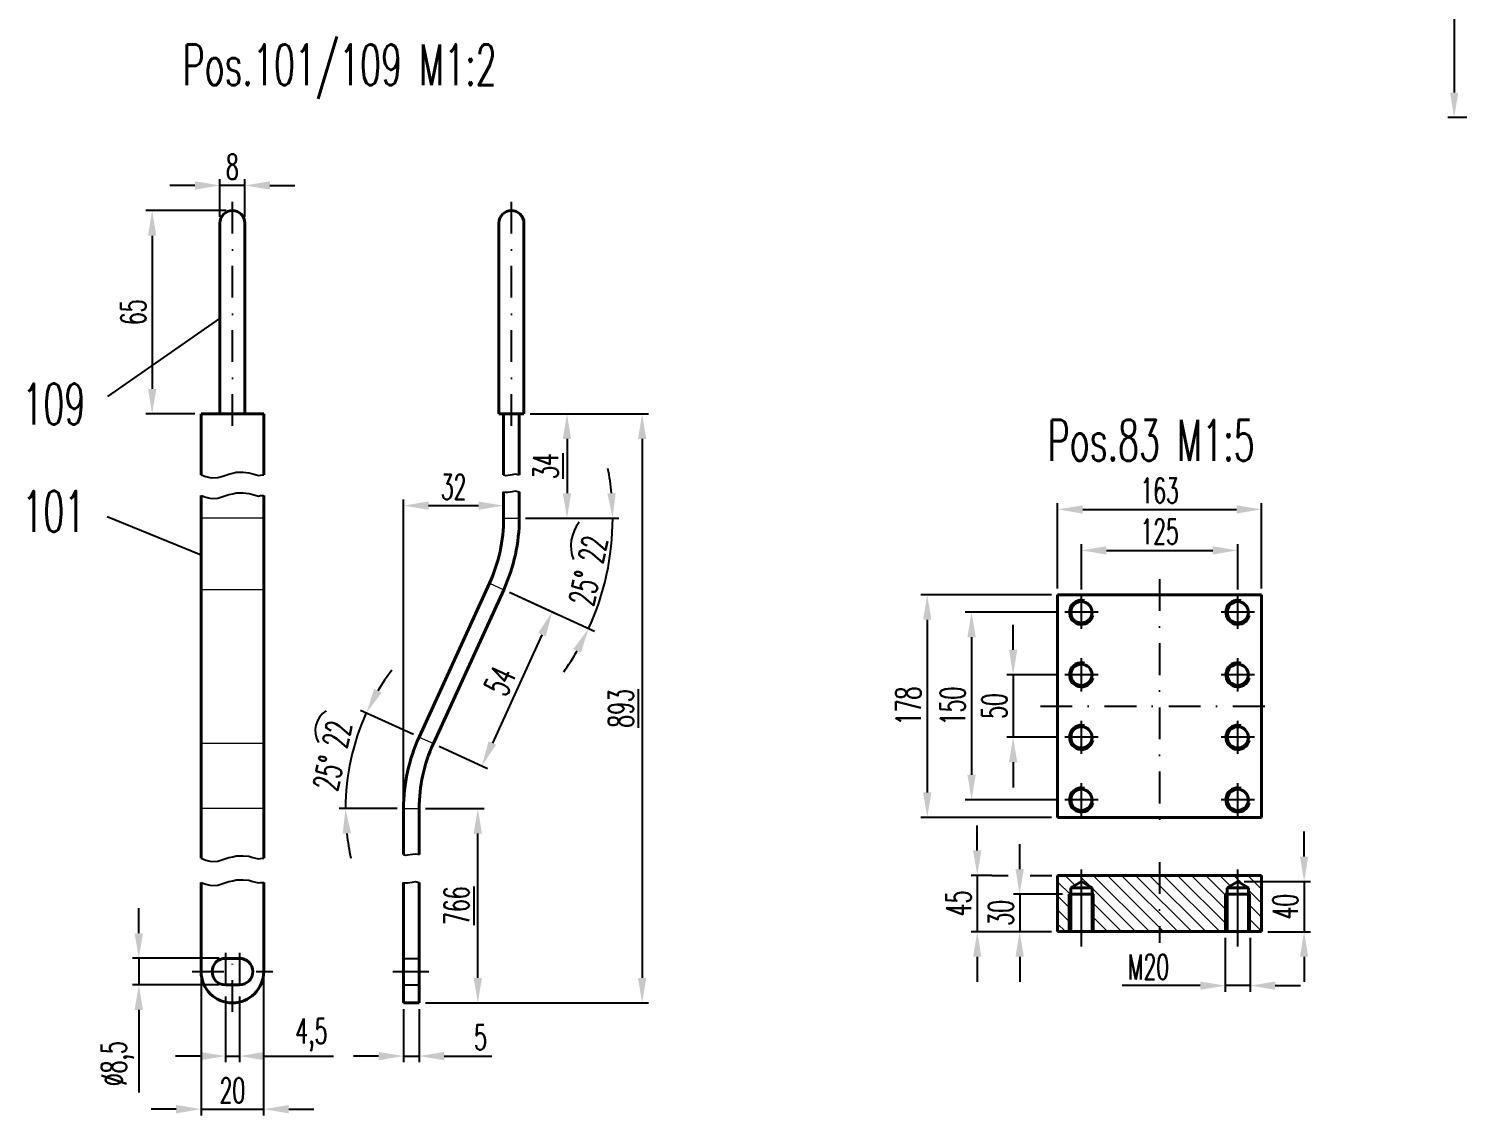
# Model space of a CAD drawing. Extents: x -620 to 569, y 5788 to 6629.
# Drawn here: x -345.5 to -117, y 6032.6 to 6206.3 of the extents above; entities that cross this region are included whole.
import ezdxf

# ---------------------------------------------------------------- set-up
doc = ezdxf.new("R2010")
doc.units = 0
doc.linetypes.add('STRICHPUNKT', pattern=[25.4, 12.7, -6.35, 0, -6.35])
doc.linetypes.add('VERDECKT', pattern=[9.525, 6.35, -3.175])
doc.layers.get('Defpoints').update_dxf_attribs({"linetype": 'CONTINUOUS'})
for name, color, linetype, lineweight in [('ACHSE', 150, 'STRICHPUNKT', 25), ('BEM', 6, 'CONTINUOUS', 25), ('SCHRAFFUR', 252, 'CONTINUOUS', 13), ('TEXT_7', 1, 'CONTINUOUS', 60), ('VERDECKT', 2, 'VERDECKT', 25), ('VOLL_05', 7, 'CONTINUOUS', 40)]:
    doc.layers.add(name, color=color, linetype=linetype, lineweight=lineweight)
doc.styles.add('ROMANS', font='romans.shx', dxfattribs={"width": 0.6, "height": 80})
doc.styles.get("Standard").update_dxf_attribs({"font": 'romans.shx', "width": 0.6})
doc.dimstyles.get("Standard").update_dxf_attribs({"dimtxt": 4, "dimasz": 4, "dimexe": 1, "dimexo": 1, "dimgap": 1, "dimtad": 1, "dimdsep": 46, "dimtxsty": 'Standard', "dimcen": 0, "dimclrd": 256, "dimclre": 256, "dimclrt": 256, "dimazin": 0, "dimtfac": 1, "dimtmove": 0, "dimatfit": 3, "dimfxl": 0, "dimtolj": 1, "dimtzin": 0, "dimarcsym": 0})

# ---------------------------------------------------------------- blocks, each defined once
blk = doc.blocks.new('*D208')
at = {"layer": 'BEM', "lineweight": -2}
for p, q in [((-180.96, 6116.82), (-180.96, 6130.46)), ((-176.96, 6129.46), (-152.36, 6129.46)), ((-148.36, 6116.82), (-148.36, 6130.46))]:
    blk.add_line(p, q, dxfattribs=at)
at = {"layer": 'BEM'}
for points in [[(-176.96, 6130.12), (-176.96, 6128.79), (-180.96, 6129.46)], [(-152.36, 6130.12), (-152.36, 6128.79), (-148.36, 6129.46)]]:
    blk.add_solid(points, dxfattribs=at)
at = {"layer": 'Defpoints', "color": 0}
for p in [(-148.36, 6129.46), (-180.96, 6115.82), (-148.36, 6115.82)]:
    blk.add_point(p, dxfattribs=at)
at = {"layer": 'BEM', "insert": (-164.66, 6132.46), "char_height": 4, "attachment_point": 5}
blk.add_mtext('\\A1;163', dxfattribs=at)
blk = doc.blocks.new('*D209')
at = {"layer": 'BEM', "lineweight": -2}
for p, q in [((-177.16, 6116.67), (-177.16, 6123.91)), ((-173.16, 6122.91), (-156.16, 6122.91)), ((-152.16, 6116.67), (-152.16, 6123.91))]:
    blk.add_line(p, q, dxfattribs=at)
at = {"layer": 'BEM'}
for points in [[(-173.16, 6123.57), (-173.16, 6122.24), (-177.16, 6122.91)], [(-156.16, 6123.57), (-156.16, 6122.24), (-152.16, 6122.91)]]:
    blk.add_solid(points, dxfattribs=at)
at = {"layer": 'Defpoints', "color": 0}
for p in [(-152.16, 6122.91), (-177.16, 6115.67), (-152.16, 6115.67)]:
    blk.add_point(p, dxfattribs=at)
at = {"layer": 'BEM', "insert": (-164.66, 6125.91), "char_height": 4, "attachment_point": 5}
blk.add_mtext('\\A1;125', dxfattribs=at)
blk = doc.blocks.new('*D202')
at = {"layer": 'BEM', "lineweight": -2}
for p, q in [((-193.81, 6074.94), (-193.81, 6078.94)), ((-191.47, 6070.94), (-194.81, 6070.94)), ((-193.81, 6070.94), (-193.81, 6061.94)), ((-181.96, 6061.94), (-194.81, 6061.94)), ((-193.81, 6057.94), (-193.81, 6053.94))]:
    blk.add_line(p, q, dxfattribs=at)
at = {"layer": 'BEM'}
for points in [[(-194.48, 6074.94), (-193.15, 6074.94), (-193.81, 6070.94)], [(-194.48, 6057.94), (-193.15, 6057.94), (-193.81, 6061.94)]]:
    blk.add_solid(points, dxfattribs=at)
at = {"layer": 'Defpoints', "color": 0}
for p in [(-190.47, 6070.94), (-193.81, 6061.94), (-180.96, 6061.94)]:
    blk.add_point(p, dxfattribs=at)
at = {"layer": 'BEM', "insert": (-196.81, 6066.44), "char_height": 4, "attachment_point": 5, "rotation": 90}
blk.add_mtext('\\A1;45', dxfattribs=at)
blk = doc.blocks.new('*D204')
at = {"layer": 'BEM', "lineweight": -2}
for p, q in [((-187.03, 6071.94), (-187.03, 6075.94)), ((-180.16, 6067.94), (-188.03, 6067.94)), ((-187.03, 6067.94), (-187.03, 6061.94)), ((-181.96, 6061.94), (-188.03, 6061.94)), ((-187.03, 6057.94), (-187.03, 6053.94))]:
    blk.add_line(p, q, dxfattribs=at)
at = {"layer": 'BEM'}
for points in [[(-187.7, 6071.94), (-186.37, 6071.94), (-187.03, 6067.94)], [(-187.7, 6057.94), (-186.37, 6057.94), (-187.03, 6061.94)]]:
    blk.add_solid(points, dxfattribs=at)
at = {"layer": 'Defpoints', "color": 0}
for p in [(-179.16, 6067.94), (-187.03, 6061.94), (-180.96, 6061.94)]:
    blk.add_point(p, dxfattribs=at)
at = {"layer": 'BEM', "insert": (-190.03, 6064.94), "char_height": 4, "attachment_point": 5, "rotation": 90}
blk.add_mtext('\\A1;30', dxfattribs=at)
blk = doc.blocks.new('*D205')
at = {"layer": 'BEM', "lineweight": -2}
for p, q in [((-181.96, 6115.82), (-202.81, 6115.82)), ((-201.81, 6111.82), (-201.81, 6084.22)), ((-181.96, 6080.22), (-202.81, 6080.22))]:
    blk.add_line(p, q, dxfattribs=at)
at = {"layer": 'BEM'}
for points in [[(-202.47, 6111.82), (-201.14, 6111.82), (-201.81, 6115.82)], [(-202.47, 6084.22), (-201.14, 6084.22), (-201.81, 6080.22)]]:
    blk.add_solid(points, dxfattribs=at)
at = {"layer": 'Defpoints', "color": 0}
for p in [(-180.96, 6115.82), (-201.81, 6080.22), (-180.96, 6080.22)]:
    blk.add_point(p, dxfattribs=at)
at = {"layer": 'BEM', "insert": (-204.81, 6098.02), "char_height": 4, "attachment_point": 5, "rotation": 90}
blk.add_mtext('\\A1;178', dxfattribs=at)
blk = doc.blocks.new('*D206')
at = {"layer": 'BEM', "lineweight": -2}
for p, q in [((-180.81, 6113.02), (-195.72, 6113.02)), ((-194.72, 6109.02), (-194.72, 6087.02)), ((-180.81, 6083.02), (-195.72, 6083.02))]:
    blk.add_line(p, q, dxfattribs=at)
at = {"layer": 'BEM'}
for points in [[(-195.39, 6109.02), (-194.05, 6109.02), (-194.72, 6113.02)], [(-195.39, 6087.02), (-194.05, 6087.02), (-194.72, 6083.02)]]:
    blk.add_solid(points, dxfattribs=at)
at = {"layer": 'Defpoints', "color": 0}
for p in [(-179.81, 6113.02), (-194.72, 6083.02), (-179.81, 6083.02)]:
    blk.add_point(p, dxfattribs=at)
at = {"layer": 'BEM', "insert": (-197.72, 6098.02), "char_height": 4, "attachment_point": 5, "rotation": 90}
blk.add_mtext('\\A1;150', dxfattribs=at)
blk = doc.blocks.new('*D207')
at = {"layer": 'BEM', "lineweight": -2}
for p, q in [((-188.08, 6107.02), (-188.08, 6111.02)), ((-180.81, 6103.02), (-189.08, 6103.02)), ((-188.08, 6103.02), (-188.08, 6093.02)), ((-180.81, 6093.02), (-189.08, 6093.02)), ((-188.08, 6089.02), (-188.08, 6085.02))]:
    blk.add_line(p, q, dxfattribs=at)
at = {"layer": 'BEM'}
for points in [[(-188.75, 6107.02), (-187.41, 6107.02), (-188.08, 6103.02)], [(-188.75, 6089.02), (-187.41, 6089.02), (-188.08, 6093.02)]]:
    blk.add_solid(points, dxfattribs=at)
at = {"layer": 'Defpoints', "color": 0}
for p in [(-179.81, 6103.02), (-188.08, 6093.02), (-179.81, 6093.02)]:
    blk.add_point(p, dxfattribs=at)
at = {"layer": 'BEM', "insert": (-191.08, 6098.02), "char_height": 4, "attachment_point": 5, "rotation": 90}
blk.add_mtext('\\A1;50', dxfattribs=at)
blk = doc.blocks.new('*D224')
at = {"layer": 'BEM', "lineweight": -2}
for p, q in [((-265.28, 6144.73), (-246.39, 6144.73)), ((-247.39, 6140.73), (-247.39, 6054.55)), ((-282.03, 6050.55), (-246.39, 6050.55))]:
    blk.add_line(p, q, dxfattribs=at)
at = {"layer": 'BEM'}
for points in [[(-248.06, 6140.73), (-246.73, 6140.73), (-247.39, 6144.73)], [(-248.06, 6054.55), (-246.73, 6054.55), (-247.39, 6050.55)]]:
    blk.add_solid(points, dxfattribs=at)
at = {"layer": 'Defpoints', "color": 0}
for p in [(-266.28, 6144.73), (-283.03, 6050.55), (-247.39, 6050.55)]:
    blk.add_point(p, dxfattribs=at)
at = {"layer": 'BEM', "insert": (-250.79, 6097.64), "char_height": 4, "attachment_point": 5, "rotation": 90}
blk.add_mtext('\\A1;{\\L893}', dxfattribs=at)
blk = doc.blocks.new('*D223')
at = {"layer": 'BEM', "lineweight": -2}
for p, q in [((-283.95, 6093.47), (-292.4, 6097.33)), ((-286.53, 6081.62), (-295.82, 6081.62))]:
    blk.add_line(p, q, dxfattribs=at)
for start, end in [(142.9678, 149.2003), (155.4328, 180), (186.2325, 192.4651)]:
    blk.add_arc((-258.03, 6081.62), 36.79, start, end, dxfattribs=at)
at = {"layer": 'BEM'}
for points in [[(-289.04, 6100.15), (-290.22, 6100.77), (-291.49, 6096.92)], [(-295.27, 6077.59), (-293.94, 6077.67), (-294.82, 6081.62)]]:
    blk.add_solid(points, dxfattribs=at)
at = {"layer": 'Defpoints', "color": 0}
for p in [(-283.04, 6093.06), (-293.33, 6092), (-280.77, 6092.02), (-285.53, 6081.62), (-283.03, 6081.62)]:
    blk.add_point(p, dxfattribs=at)
at = {"layer": 'BEM', "insert": (-296.91, 6090.09), "char_height": 4, "attachment_point": 5, "rotation": 77.7164}
blk.add_mtext('\\A1;25° 22', dxfattribs=at)
blk = doc.blocks.new('*D222')
at = {"layer": 'BEM', "lineweight": -2}
for p, q in [((-282.03, 6081.62), (-272.66, 6081.62)), ((-273.66, 6054.55), (-273.66, 6077.62)), ((-282.03, 6050.55), (-272.66, 6050.55))]:
    blk.add_line(p, q, dxfattribs=at)
at = {"layer": 'BEM'}
for points in [[(-274.33, 6077.62), (-273, 6077.62), (-273.66, 6081.62)], [(-274.33, 6054.55), (-273, 6054.55), (-273.66, 6050.55)]]:
    blk.add_solid(points, dxfattribs=at)
at = {"layer": 'Defpoints', "color": 0}
for p in [(-283.03, 6081.62), (-273.66, 6081.62), (-283.03, 6050.55)]:
    blk.add_point(p, dxfattribs=at)
at = {"layer": 'BEM', "insert": (-277.06, 6066.09), "char_height": 4, "attachment_point": 5, "rotation": 90}
blk.add_mtext('\\A1;{\\L766}', dxfattribs=at)
blk = doc.blocks.new('*D221')
at = {"layer": 'BEM', "lineweight": -2}
for p, q in [((-266.03, 6128.05), (-251.1, 6128.05)), ((-268.61, 6116.21), (-255.03, 6110))]:
    blk.add_line(p, q, dxfattribs=at)
for start, end in [(5.403, 10.806), (335.4328, 360), (324.6269, 330.0298)]:
    blk.add_arc((-294.53, 6128.05), 42.43, start, end, dxfattribs=at)
at = {"layer": 'BEM'}
for points in [[(-251.62, 6132.08), (-252.95, 6132.02), (-252.1, 6128.05)], [(-258.37, 6107.16), (-257.18, 6106.55), (-255.94, 6110.41)]]:
    blk.add_solid(points, dxfattribs=at)
at = {"layer": 'Defpoints', "color": 0}
for p in [(-269.53, 6128.05), (-267.03, 6128.05), (-271.8, 6117.66), (-269.52, 6116.62), (-253.82, 6116.09)]:
    blk.add_point(p, dxfattribs=at)
at = {"layer": 'BEM', "insert": (-256, 6119.66), "char_height": 4, "attachment_point": 5, "rotation": 77.7164}
blk.add_mtext('\\A1;25° 22 ', dxfattribs=at)
blk = doc.blocks.new('*D220')
at = {"layer": 'BEM', "lineweight": -2}
for p, q in [((-265.28, 6144.73), (-258.4, 6144.73)), ((-259.4, 6140.73), (-259.4, 6132.05)), ((-266.03, 6128.05), (-258.4, 6128.05))]:
    blk.add_line(p, q, dxfattribs=at)
at = {"layer": 'BEM'}
for points in [[(-260.07, 6140.73), (-258.74, 6140.73), (-259.4, 6144.73)], [(-260.07, 6132.05), (-258.74, 6132.05), (-259.4, 6128.05)]]:
    blk.add_solid(points, dxfattribs=at)
at = {"layer": 'Defpoints', "color": 0}
for p in [(-266.28, 6144.73), (-267.03, 6128.05), (-259.4, 6128.05)]:
    blk.add_point(p, dxfattribs=at)
at = {"layer": 'BEM', "insert": (-262.8, 6136.39), "char_height": 4, "attachment_point": 5, "rotation": 90}
blk.add_mtext('\\A1;{\\L34}', dxfattribs=at)
blk = doc.blocks.new('*D219')
at = {"layer": 'BEM', "lineweight": -2}
for p, q in [((-285.53, 6082.62), (-285.53, 6131.06)), ((-281.53, 6130.06), (-273.53, 6130.06)), ((-269.53, 6129.05), (-269.53, 6131.06))]:
    blk.add_line(p, q, dxfattribs=at)
at = {"layer": 'BEM'}
for points in [[(-281.53, 6130.73), (-281.53, 6129.4), (-285.53, 6130.06)], [(-273.53, 6130.73), (-273.53, 6129.4), (-269.53, 6130.06)]]:
    blk.add_solid(points, dxfattribs=at)
at = {"layer": 'Defpoints', "color": 0}
for p in [(-269.53, 6130.06), (-269.53, 6128.05), (-285.53, 6081.62)]:
    blk.add_point(p, dxfattribs=at)
at = {"layer": 'BEM', "insert": (-277.53, 6133.06), "char_height": 4, "attachment_point": 5}
blk.add_mtext('\\A1;32', dxfattribs=at)
blk = doc.blocks.new('*D218')
at = {"layer": 'BEM', "lineweight": -2}
for p, q in [((-285.53, 6049.55), (-285.53, 6041.05)), ((-283.03, 6049.55), (-283.03, 6041.05)), ((-289.53, 6042.05), (-293.53, 6042.05)), ((-285.53, 6042.05), (-283.03, 6042.05)), ((-279.03, 6042.05), (-271.43, 6042.05))]:
    blk.add_line(p, q, dxfattribs=at)
at = {"layer": 'BEM'}
for points in [[(-289.53, 6042.71), (-289.53, 6041.38), (-285.53, 6042.05)], [(-279.03, 6042.71), (-279.03, 6041.38), (-283.03, 6042.05)]]:
    blk.add_solid(points, dxfattribs=at)
at = {"layer": 'Defpoints', "color": 0}
for p in [(-285.53, 6050.55), (-283.03, 6050.55), (-283.03, 6042.05)]:
    blk.add_point(p, dxfattribs=at)
at = {"layer": 'BEM', "insert": (-273.23, 6045.05), "char_height": 4, "attachment_point": 5}
blk.add_mtext('\\A1;5', dxfattribs=at)
blk = doc.blocks.new('*D217')
at = {"layer": 'BEM', "lineweight": -2}
for p, q in [((-327.86, 6061.68), (-327.86, 6065.68)), ((-315.02, 6057.68), (-328.86, 6057.68)), ((-327.86, 6057.68), (-327.86, 6053.43)), ((-315.02, 6053.43), (-328.86, 6053.43)), ((-327.86, 6049.43), (-327.86, 6036.23))]:
    blk.add_line(p, q, dxfattribs=at)
at = {"layer": 'BEM'}
for points in [[(-328.53, 6061.68), (-327.19, 6061.68), (-327.86, 6057.68)], [(-328.53, 6049.43), (-327.19, 6049.43), (-327.86, 6053.43)]]:
    blk.add_solid(points, dxfattribs=at)
at = {"layer": 'Defpoints', "color": 0}
for p in [(-314.02, 6057.68), (-327.86, 6053.43), (-314.02, 6053.43)]:
    blk.add_point(p, dxfattribs=at)
at = {"layer": 'BEM', "insert": (-331.24, 6040.83), "char_height": 4, "attachment_point": 5, "rotation": 90}
blk.add_mtext('\\A1;%%c8,5', dxfattribs=at)
blk = doc.blocks.new('*D216')
at = {"layer": 'BEM', "lineweight": -2}
for p, q in [((-317.9, 6054.55), (-317.9, 6032.56)), ((-307.9, 6054.55), (-307.9, 6032.56)), ((-321.9, 6033.56), (-325.9, 6033.56)), ((-317.9, 6033.56), (-307.9, 6033.56)), ((-303.9, 6033.56), (-299.9, 6033.56))]:
    blk.add_line(p, q, dxfattribs=at)
at = {"layer": 'BEM'}
for points in [[(-321.9, 6034.23), (-321.9, 6032.89), (-317.9, 6033.56)], [(-303.9, 6034.23), (-303.9, 6032.89), (-307.9, 6033.56)]]:
    blk.add_solid(points, dxfattribs=at)
at = {"layer": 'Defpoints', "color": 0}
for p in [(-317.9, 6055.55), (-307.9, 6055.55), (-307.9, 6033.56)]:
    blk.add_point(p, dxfattribs=at)
at = {"layer": 'BEM', "insert": (-312.9, 6036.56), "char_height": 4, "attachment_point": 5}
blk.add_mtext('\\A1;20', dxfattribs=at)
blk = doc.blocks.new('*D215')
at = {"layer": 'BEM', "lineweight": -2}
for p, q in [((-314.02, 6051.55), (-314.02, 6041.05)), ((-311.77, 6051.55), (-311.77, 6041.05)), ((-318.02, 6042.05), (-322.02, 6042.05)), ((-314.02, 6042.05), (-311.77, 6042.05)), ((-307.77, 6042.05), (-296.74, 6042.05))]:
    blk.add_line(p, q, dxfattribs=at)
at = {"layer": 'BEM'}
for points in [[(-318.02, 6042.71), (-318.02, 6041.38), (-314.02, 6042.05)], [(-307.77, 6042.71), (-307.77, 6041.38), (-311.77, 6042.05)]]:
    blk.add_solid(points, dxfattribs=at)
at = {"layer": 'Defpoints', "color": 0}
for p in [(-314.02, 6052.55), (-311.77, 6052.55), (-311.77, 6042.05)]:
    blk.add_point(p, dxfattribs=at)
at = {"layer": 'BEM', "insert": (-300.26, 6045.43), "char_height": 4, "attachment_point": 5}
blk.add_mtext('\\A1;4,5', dxfattribs=at)
blk = doc.blocks.new('*D214')
at = {"layer": 'BEM', "lineweight": -2}
for p, q in [((-268.61, 6116.21), (-260.85, 6112.65)), ((-263.42, 6109.43), (-271.34, 6092.1)), ((-279.86, 6091.6), (-272.09, 6088.05))]:
    blk.add_line(p, q, dxfattribs=at)
at = {"layer": 'BEM'}
for points in [[(-264.02, 6109.71), (-262.81, 6109.16), (-261.76, 6113.07)], [(-271.95, 6092.38), (-270.73, 6091.83), (-273, 6088.47)]]:
    blk.add_solid(points, dxfattribs=at)
at = {"layer": 'Defpoints', "color": 0}
for p in [(-269.52, 6116.62), (-280.77, 6092.02), (-273, 6088.47)]:
    blk.add_point(p, dxfattribs=at)
at = {"layer": 'BEM', "insert": (-270.11, 6102.02), "char_height": 4, "attachment_point": 5, "rotation": 65.4328}
blk.add_mtext('\\A1;54', dxfattribs=at)
blk = doc.blocks.new('*D213')
at = {"layer": 'BEM', "lineweight": -2}
for p, q in [((-313.9, 6177.23), (-326.73, 6177.23)), ((-325.73, 6173.23), (-325.73, 6148.73)), ((-318.9, 6144.73), (-326.73, 6144.73))]:
    blk.add_line(p, q, dxfattribs=at)
at = {"layer": 'BEM'}
for points in [[(-326.4, 6173.23), (-325.06, 6173.23), (-325.73, 6177.23)], [(-326.4, 6148.73), (-325.06, 6148.73), (-325.73, 6144.73)]]:
    blk.add_solid(points, dxfattribs=at)
at = {"layer": 'Defpoints', "color": 0}
for p in [(-312.9, 6177.23), (-325.73, 6144.73), (-317.9, 6144.73)]:
    blk.add_point(p, dxfattribs=at)
at = {"layer": 'BEM', "insert": (-328.73, 6160.98), "char_height": 4, "attachment_point": 5, "rotation": 90}
blk.add_mtext('\\A1;65', dxfattribs=at)
blk = doc.blocks.new('*D212')
at = {"layer": 'BEM', "lineweight": -2}
for p, q in [((-314.9, 6176.23), (-314.9, 6182.26)), ((-310.9, 6176.23), (-310.9, 6182.26)), ((-318.9, 6181.26), (-322.9, 6181.26)), ((-310.9, 6181.26), (-314.9, 6181.26)), ((-306.9, 6181.26), (-302.9, 6181.26))]:
    blk.add_line(p, q, dxfattribs=at)
at = {"layer": 'BEM'}
for points in [[(-318.9, 6181.93), (-318.9, 6180.59), (-314.9, 6181.26)], [(-306.9, 6181.93), (-306.9, 6180.59), (-310.9, 6181.26)]]:
    blk.add_solid(points, dxfattribs=at)
at = {"layer": 'Defpoints', "color": 0}
for p in [(-314.9, 6181.26), (-314.9, 6175.23), (-310.9, 6175.23)]:
    blk.add_point(p, dxfattribs=at)
at = {"layer": 'BEM', "insert": (-312.9, 6184.26), "char_height": 4, "attachment_point": 5}
blk.add_mtext('\\A1;8', dxfattribs=at)
blk = doc.blocks.new('*D203')
at = {"layer": 'BEM', "lineweight": -2}
for p, q in [((-141.56, 6073.94), (-141.56, 6077.94)), ((-151.16, 6069.94), (-140.56, 6069.94)), ((-141.56, 6069.94), (-141.56, 6061.94)), ((-147.36, 6061.94), (-140.56, 6061.94)), ((-141.56, 6057.94), (-141.56, 6053.94))]:
    blk.add_line(p, q, dxfattribs=at)
at = {"layer": 'BEM'}
for points in [[(-142.22, 6073.94), (-140.89, 6073.94), (-141.56, 6069.94)], [(-142.22, 6057.94), (-140.89, 6057.94), (-141.56, 6061.94)]]:
    blk.add_solid(points, dxfattribs=at)
at = {"layer": 'Defpoints', "color": 0}
for p in [(-152.16, 6069.94), (-148.36, 6061.94), (-141.56, 6061.94)]:
    blk.add_point(p, dxfattribs=at)
at = {"layer": 'BEM', "insert": (-144.56, 6065.94), "char_height": 4, "attachment_point": 5, "rotation": 90}
blk.add_mtext('\\A1;40', dxfattribs=at)
blk = doc.blocks.new('*D201')
at = {"layer": 'BEM', "lineweight": -2}
for p, q in [((-154.16, 6060.94), (-154.16, 6052.31)), ((-150.16, 6060.94), (-150.16, 6052.31)), ((-158.16, 6053.31), (-170.67, 6053.31)), ((-150.16, 6053.31), (-154.16, 6053.31)), ((-146.16, 6053.31), (-142.16, 6053.31))]:
    blk.add_line(p, q, dxfattribs=at)
at = {"layer": 'BEM'}
for points in [[(-158.16, 6053.97), (-158.16, 6052.64), (-154.16, 6053.31)], [(-146.16, 6053.97), (-146.16, 6052.64), (-150.16, 6053.31)]]:
    blk.add_solid(points, dxfattribs=at)
at = {"layer": 'Defpoints', "color": 0}
for p in [(-154.16, 6061.94), (-150.16, 6061.94), (-154.16, 6053.31)]:
    blk.add_point(p, dxfattribs=at)
at = {"layer": 'BEM', "insert": (-166.42, 6056.31), "char_height": 4, "attachment_point": 5}
blk.add_mtext('\\A1;M20', dxfattribs=at)
blk = doc.blocks.new('*D242')
at = {"layer": 'BEM', "lineweight": -2}
for p, q in [((-86.09, 6252.12), (-118.57, 6252.12)), ((-117.57, 6248.12), (-117.57, 6196.12)), ((-86.09, 6192.12), (-118.57, 6192.12))]:
    blk.add_line(p, q, dxfattribs=at)
at = {"layer": 'BEM'}
for points in [[(-118.23, 6248.12), (-116.9, 6248.12), (-117.57, 6252.12)], [(-118.23, 6196.12), (-116.9, 6196.12), (-117.57, 6192.12)]]:
    blk.add_solid(points, dxfattribs=at)
at = {"layer": 'Defpoints', "color": 0}
for p in [(-85.09, 6252.12), (-117.57, 6192.12), (-85.09, 6192.12)]:
    blk.add_point(p, dxfattribs=at)
at = {"layer": 'BEM', "insert": (-120.57, 6222.12), "char_height": 4, "attachment_point": 5, "rotation": 90}
blk.add_mtext('\\A1;%%c120', dxfattribs=at)

msp = doc.modelspace()

# ---------------------------------------------------------------- hatches: boundary and pattern name
at = {"layer": 'SCHRAFFUR'}
h = msp.add_hatch(dxfattribs=at)
h.set_pattern_fill('ANSI31', color=256, scale=0.5, angle=90, style=0)
h.set_pattern_definition([(135, (507.7674, 2065.2231), (-1.122532, -1.122532), [])])
h.paths.add_polyline_path([(-179.1594, 6067.942), (-178.8534, 6067.942), (-178.8534, 6068.9242), (-177.1594, 6069.942), (-177.1594, 6070.9428), (-180.9594, 6070.9428), (-180.9594, 6061.9428), (-179.1594, 6061.9428)])
h.paths.add_polyline_path([(-154.1594, 6067.942), (-153.8534, 6067.942), (-153.8534, 6068.9242), (-152.1594, 6069.942), (-152.1594, 6070.9428), (-177.1594, 6070.9428), (-177.1594, 6069.942), (-175.4654, 6068.9242), (-175.4654, 6067.942), (-175.1594, 6067.942), (-175.1594, 6061.9428), (-154.1594, 6061.9428)])
h.paths.add_polyline_path([(-148.3594, 6070.9428), (-152.1594, 6070.9428), (-152.1594, 6069.942), (-150.4654, 6068.9242), (-150.4654, 6067.942), (-150.1594, 6067.942), (-150.1594, 6061.9428), (-148.3594, 6061.9428)])
h.paths.add_polyline_path([(-150.1594, 6067.942), (-150.4654, 6067.942), (-150.4654, 6061.9428), (-150.1594, 6061.9428)], flags=16)
h.paths.add_polyline_path([(-153.8534, 6067.942), (-154.1594, 6067.942), (-154.1594, 6061.9428), (-153.8534, 6061.9428)], flags=16)
h.paths.add_polyline_path([(-175.1594, 6067.942), (-175.4654, 6067.942), (-175.4654, 6061.9428), (-175.1594, 6061.9428)])
h.paths.add_polyline_path([(-178.8534, 6067.942), (-179.1594, 6067.942), (-179.1594, 6061.9428), (-178.8534, 6061.9428)], flags=16)

# ---------------------------------------------------------------- linework, layer by layer
at = {"layer": 'ACHSE', "ltscale": 0.4}
for p, q in [((-312.8982, 6142.8045), (-312.8982, 6179.3368)), ((-268.2827, 6142.8045), (-268.2827, 6179.3368)), ((-164.6594, 6118.3206), (-164.6594, 6078.2981)), ((-183.7191, 6098.0157), (-145.9317, 6098.0157)), ((-164.6594, 6073.0766), (-164.6594, 6060.1806)), ((-314.0232, 6058.5516), (-314.0232, 6052.5538)), ((-312.8982, 6049.0983), (-312.8982, 6059.1666)), ((-311.7732, 6058.5516), (-311.7732, 6052.5538)), ((-319.3526, 6055.5527), (-306.4437, 6055.5527))]:
    msp.add_line(p, q, dxfattribs=at)
at = {"layer": 'ACHSE'}
for p, q in [((-177.1594, 6110.3619), (-177.1594, 6115.6696)), ((-152.1594, 6110.3619), (-152.1594, 6115.6696)), ((-174.5056, 6113.0157), (-179.8133, 6113.0157)), ((-149.5056, 6113.0157), (-154.8133, 6113.0157)), ((-177.1594, 6100.3619), (-177.1594, 6105.6696)), ((-152.1594, 6100.3619), (-152.1594, 6105.6696)), ((-174.5056, 6103.0157), (-179.8133, 6103.0157)), ((-149.5056, 6103.0157), (-154.8133, 6103.0157)), ((-177.1594, 6090.3619), (-177.1594, 6095.6696)), ((-152.1594, 6090.3619), (-152.1594, 6095.6696)), ((-174.5056, 6093.0157), (-179.8133, 6093.0157)), ((-149.5056, 6093.0157), (-154.8133, 6093.0157)), ((-177.1594, 6080.3619), (-177.1594, 6085.6696)), ((-152.1594, 6080.3619), (-152.1594, 6085.6696)), ((-174.5056, 6083.0157), (-179.8133, 6083.0157)), ((-149.5056, 6083.0157), (-154.8133, 6083.0157)), ((-177.1594, 6059.5627), (-177.1594, 6071.8609)), ((-152.1594, 6059.5627), (-152.1594, 6071.8609)), ((-287.2534, 6055.5527), (-281.5185, 6055.5527))]:
    msp.add_line(p, q, dxfattribs=at)
at = {"layer": 'BEM'}
for p, q in [((-332.7907, 6147.5346), (-314.8982, 6159.9829)), ((-269.5327, 6134.9915), (-269.1989, 6134.9023)), ((-269.1989, 6134.9023), (-268.8803, 6134.9303)), ((-268.8803, 6134.9303), (-268.0933, 6135.0334)), ((-268.0933, 6135.0334), (-267.6344, 6135.127)), ((-267.6344, 6135.127), (-267.2691, 6135.0334)), ((-267.2691, 6135.0334), (-267.0327, 6134.9915)), ((-269.5327, 6132.2947), (-269.1989, 6132.2055)), ((-269.1989, 6132.2055), (-268.8803, 6132.2335)), ((-268.8803, 6132.2335), (-268.0933, 6132.3366)), ((-268.0933, 6132.3366), (-267.6344, 6132.4302)), ((-267.6344, 6132.4302), (-267.2691, 6132.3366)), ((-267.2691, 6132.3366), (-267.0327, 6132.2947)), ((-332.9174, 6128.3207), (-317.8982, 6122.2006)), ((-285.5327, 6074.2699), (-285.1989, 6074.1806)), ((-285.1989, 6074.1806), (-284.8803, 6074.2087)), ((-284.8803, 6074.2087), (-284.0933, 6074.3118)), ((-284.0933, 6074.3118), (-283.6344, 6074.4054)), ((-283.6344, 6074.4054), (-283.2691, 6074.3118)), ((-283.2691, 6074.3118), (-283.0327, 6074.2699)), ((-285.5327, 6069.8298), (-285.1989, 6069.7406)), ((-285.1989, 6069.7406), (-284.8803, 6069.7686)), ((-284.8803, 6069.7686), (-284.0933, 6069.8717)), ((-284.0933, 6069.8717), (-283.6344, 6069.9653)), ((-283.6344, 6069.9653), (-283.2691, 6069.8717)), ((-283.2691, 6069.8717), (-283.0327, 6069.8298)), ((-191.4663, 6070.9428), (-188.877, 6070.9428)), ((-185.3717, 6070.9428), (-181.8665, 6070.9428)), ((-179.1594, 6061.9428), (-179.1594, 6067.942)), ((-175.1594, 6061.9428), (-175.1594, 6067.942)), ((-154.1594, 6061.9428), (-154.1594, 6067.942)), ((-150.1594, 6061.9428), (-150.1594, 6067.942))]:
    msp.add_line(p, q, dxfattribs=at)
for points in [[(-317.8982, 6134.9915), (-317.157, 6134.7194), (-316.283, 6134.4924), (-315.216, 6134.5605), (-314.4215, 6134.7988), (-313.468, 6135.1165), (-312.8324, 6135.2414), (-312.2762, 6135.4003), (-311.1638, 6135.4003), (-310.2444, 6135.3208), (-309.6087, 6135.128), (-308.7347, 6134.8896), (-308.4169, 6134.9577), (-307.8982, 6134.9915)], [(-317.8982, 6131.6944), (-317.157, 6131.4223), (-316.283, 6131.1953), (-315.216, 6131.2634), (-314.4215, 6131.5017), (-313.468, 6131.8195), (-312.8324, 6131.9443), (-312.2762, 6132.1032), (-311.1638, 6132.1032), (-310.2444, 6132.0237), (-309.6087, 6131.8309), (-308.7347, 6131.5925), (-308.4169, 6131.6606), (-307.8982, 6131.6944)], [(-317.8982, 6073.6696), (-317.157, 6073.3975), (-316.283, 6073.1705), (-315.216, 6073.2386), (-314.4215, 6073.4769), (-313.468, 6073.7946), (-312.8324, 6073.9195), (-312.2762, 6074.0784), (-311.1638, 6074.0784), (-310.2444, 6073.9989), (-309.6087, 6073.8061), (-308.7347, 6073.5677), (-308.4169, 6073.6358), (-307.8982, 6073.6696)], [(-317.8982, 6069.8298), (-317.157, 6069.5577), (-316.283, 6069.3307), (-315.216, 6069.3988), (-314.4215, 6069.6371), (-313.468, 6069.9549), (-312.8324, 6070.0797), (-312.2762, 6070.2386), (-311.1638, 6070.2386), (-310.2444, 6070.1591), (-309.6087, 6069.9663), (-308.7347, 6069.7279), (-308.4169, 6069.796), (-307.8982, 6069.8298)]]:
    msp.add_lwpolyline(points, dxfattribs=at)
for centre, radius, start, end in [((-252.6122, 6123.6205), 6.1689, 142.038992, 200.727553), ((-177.1594, 6113.0157), 2, 75, 345), ((-152.1594, 6113.0157), 2, 75, 345), ((-177.1594, 6103.0157), 2, 75, 345), ((-152.1594, 6103.0157), 2, 75, 345), ((-295.8702, 6094.0924), 3.7729, 122.643097, 210.362073), ((-177.1594, 6093.0157), 2, 75, 345), ((-152.1594, 6093.0157), 2, 75, 345), ((-177.1594, 6083.0157), 2, 75, 345), ((-152.1594, 6083.0157), 2, 75, 345)]:
    msp.add_arc(centre, radius, start, end, dxfattribs=at)
at = {"layer": 'SCHRAFFUR'}
for p, q in [((-307.8982, 6128.0544), (-317.8982, 6128.0544)), ((-269.5327, 6128.0544), (-267.0327, 6128.0544)), ((-271.7959, 6117.6604), (-269.5222, 6116.621)), ((-307.8982, 6116.621), (-317.8982, 6116.621)), ((-283.0433, 6093.0567), (-280.7696, 6092.0173)), ((-307.8982, 6092.0173), (-317.8982, 6092.0173)), ((-307.8982, 6081.6233), (-317.8982, 6081.6233)), ((-285.5327, 6081.6233), (-283.0327, 6081.6233))]:
    msp.add_line(p, q, dxfattribs=at)
at = {"layer": 'VERDECKT', "ltscale": 2}
for p, q in [((-285.5327, 6057.6777), (-283.0327, 6057.6777)), ((-285.5327, 6053.4277), (-283.0327, 6053.4277))]:
    msp.add_line(p, q, dxfattribs=at)
at = {"layer": 'VOLL_05'}
for p, q in [((-314.8982, 6144.7329), (-314.8982, 6175.2329)), ((-310.8982, 6144.7329), (-310.8982, 6175.2329)), ((-270.2827, 6144.7329), (-270.2827, 6175.2329)), ((-266.2827, 6144.7329), (-266.2827, 6175.2329)), ((-317.8982, 6144.7329), (-317.8982, 6134.9915)), ((-307.8982, 6144.7329), (-317.8982, 6144.7329)), ((-307.8982, 6144.7329), (-307.8982, 6134.9915)), ((-270.2827, 6144.7329), (-266.2827, 6144.7329)), ((-269.5327, 6134.9915), (-269.5327, 6144.7329)), ((-267.0327, 6134.9915), (-267.0327, 6144.7329)), ((-317.8982, 6131.6944), (-317.8982, 6073.6696)), ((-307.8982, 6131.6944), (-307.8982, 6073.6696)), ((-269.5327, 6128.0544), (-269.5327, 6132.2947)), ((-267.0327, 6128.0544), (-267.0327, 6132.2947)), ((-283.0433, 6093.0567), (-271.7959, 6117.6604)), ((-280.7696, 6092.0173), (-269.5222, 6116.621)), ((-180.9594, 6115.8157), (-148.3594, 6115.8157)), ((-180.9594, 6080.2157), (-180.9594, 6115.8157)), ((-148.3594, 6080.2157), (-148.3594, 6115.8157)), ((-285.5327, 6074.2699), (-285.5327, 6081.6233)), ((-283.0327, 6074.2699), (-283.0327, 6081.6233)), ((-180.9594, 6080.2157), (-148.3594, 6080.2157)), ((-317.8982, 6069.8298), (-317.8982, 6055.5527)), ((-307.8982, 6069.8298), (-307.8982, 6055.5527)), ((-285.5327, 6050.5527), (-285.5327, 6069.8298)), ((-283.0327, 6050.5527), (-283.0327, 6069.8298)), ((-180.9594, 6070.9428), (-148.3594, 6070.9428)), ((-180.9594, 6070.9428), (-180.9594, 6061.9428)), ((-177.1594, 6069.942), (-178.8534, 6068.9242)), ((-177.1594, 6069.942), (-175.4654, 6068.9242)), ((-152.1594, 6069.942), (-153.8534, 6068.9242)), ((-152.1594, 6069.942), (-150.4654, 6068.9242)), ((-148.3594, 6061.9428), (-148.3594, 6070.9428)), ((-175.1594, 6067.942), (-179.1594, 6067.942)), ((-178.8534, 6061.9428), (-178.8534, 6068.9242)), ((-175.4654, 6068.9242), (-178.8534, 6068.9242)), ((-175.4654, 6061.9428), (-175.4654, 6068.9242)), ((-150.1594, 6067.942), (-154.1594, 6067.942)), ((-153.8534, 6061.9428), (-153.8534, 6068.9242)), ((-150.4654, 6068.9242), (-153.8534, 6068.9242)), ((-150.4654, 6061.9428), (-150.4654, 6068.9242)), ((-180.9594, 6061.9428), (-148.3594, 6061.9428)), ((-314.0232, 6057.6777), (-311.7732, 6057.6777)), ((-314.0232, 6053.4277), (-311.7732, 6053.4277)), ((-285.5327, 6050.5527), (-283.0327, 6050.5527))]:
    msp.add_line(p, q, dxfattribs=at)
for centre in [(-177.1594, 6113.0157), (-152.1594, 6113.0157), (-177.1594, 6103.0157), (-152.1594, 6103.0157), (-177.1594, 6093.0157), (-152.1594, 6093.0157), (-177.1594, 6083.0157), (-152.1594, 6083.0157)]:
    msp.add_circle(centre, 1.694, dxfattribs=at)
for centre, radius, start, end in [((-312.8982, 6175.2329), 2, 0, 180), ((-268.2827, 6175.2329), 2, 0, 180), ((-294.5327, 6128.0544), 25, 335.432829, 0), ((-294.5327, 6128.0544), 27.5, 335.432829, 0), ((-258.0327, 6081.6233), 27.5, 155.432829, 180), ((-258.0327, 6081.6233), 25, 155.432829, 180), ((-314.0232, 6055.5527), 2.125, 90, 270), ((-311.7732, 6055.5527), 2.125, 270, 90), ((-312.8982, 6055.5527), 5, 180, 0)]:
    msp.add_arc(centre, radius, start, end, dxfattribs=at)

# ---------------------------------------------------------------- texts
at = {"layer": 'TEXT_7', "style": 'ROMANS', "width": 0.6}
for s, height, p in [('Pos.101/109 M1:2', 6.534407, (-320.8778, 6197.282)), ('109', 6.53441, (-346.4928, 6143.0451)), ('Pos.83 M1:5', 6.534407, (-182.5583, 6137.2361)), ('101', 6.53441, (-346.4928, 6125.8763))]:
    msp.add_text(s, height=height, dxfattribs=at).set_placement(p)

# ---------------------------------------------------------------- dimensions: what is measured, and where the dimension line sits
at = {"layer": 'BEM'}
for base, p1, p2, text, picture, middle in [((-117.5659, 6192.1247), (-85.0905, 6252.1247), (-85.0905, 6192.1247), '%%c<>', '*D242', (-120.5659, 6222.1247)), ((-247.3928, 6050.5527), (-266.2827, 6144.7329), (-283.0327, 6050.5527), '{\\L893}', '*D224', (-250.7928, 6097.6428)), ((-259.4022, 6128.0544), (-266.2827, 6144.7329), (-267.0327, 6128.0544), '{\\L34}', '*D220', (-262.8022, 6136.3936)), ((-273.6629, 6081.6233), (-283.0327, 6050.5527), (-283.0327, 6081.6233), '{\\L766}', '*D222', (-277.0629, 6066.088)), ((-327.8611, 6053.4277), (-314.0232, 6057.6777), (-314.0232, 6053.4277), '%%c8,5', '*D217', (-331.2421, 6040.8277))]:
    dim = msp.add_linear_dim(base=base, p1=p1, p2=p2, angle=90, text=text, dimstyle='Standard', override={"dimlfac": 2}, dxfattribs=at)
    dim.commit()
    dim.dimension.update_dxf_attribs({"geometry": picture, "text_midpoint": middle})
for base, p1, p2, override, picture, middle in [((-314.8982, 6181.2601), (-310.8982, 6175.2329), (-314.8982, 6175.2329), {"dimlfac": 2}, '*D212', (-312.8982, 6184.2601)), ((-269.5327, 6130.0646), (-285.5327, 6081.6233), (-269.5327, 6128.0544), {"dimlfac": 2}, '*D219', (-277.5327, 6133.0646)), ((-148.3594, 6129.4577), (-180.9594, 6115.8157), (-148.3594, 6115.8157), {"dimlfac": 5}, '*D208', (-164.6594, 6132.4577)), ((-152.1594, 6122.9071), (-177.1594, 6115.6696), (-152.1594, 6115.6696), {"dimlfac": 5}, '*D209', (-164.6594, 6125.9071)), ((-307.8982, 6033.559), (-317.8982, 6055.5527), (-307.8982, 6055.5527), {"dimlfac": 2}, '*D216', (-312.8982, 6036.559)), ((-283.0327, 6042.0463), (-285.5327, 6050.5527), (-283.0327, 6050.5527), {"dimlfac": 2}, '*D218', (-273.2327, 6045.0463))]:
    dim = msp.add_linear_dim(base=base, p1=p1, p2=p2, dimstyle='Standard', override=override, dxfattribs=at)
    dim.commit()
    dim.dimension.update_dxf_attribs({"geometry": picture, "text_midpoint": middle})
for base, p1, p2, override, picture, middle in [((-325.7298, 6144.7329), (-312.8982, 6177.2329), (-317.8982, 6144.7329), {"dimlfac": 2}, '*D213', (-328.7298, 6160.9829)), ((-201.806, 6080.2157), (-180.9594, 6115.8157), (-180.9594, 6080.2157), {"dimlfac": 5}, '*D205', (-204.806, 6098.0157)), ((-194.721, 6083.0157), (-179.8133, 6113.0157), (-179.8133, 6083.0157), {"dimlfac": 5}, '*D206', (-197.721, 6098.0157)), ((-188.0788, 6093.0157), (-179.8133, 6103.0157), (-179.8133, 6093.0157), {"dimlfac": 5}, '*D207', (-191.0788, 6098.0157)), ((-193.813, 6061.9428), (-190.4663, 6070.9428), (-180.9594, 6061.9428), {"dimlfac": 5}, '*D202', (-196.813, 6066.4428)), ((-141.555, 6061.9428), (-152.1594, 6069.942), (-148.3594, 6061.9428), {"dimlfac": 5}, '*D203', (-144.555, 6065.9424)), ((-187.0342, 6061.9428), (-179.1594, 6067.942), (-180.9594, 6061.9428), {"dimlfac": 5}, '*D204', (-190.0342, 6064.9424))]:
    dim = msp.add_linear_dim(base=base, p1=p1, p2=p2, angle=90, dimstyle='Standard', override=override, dxfattribs=at)
    dim.commit()
    dim.dimension.update_dxf_attribs({"geometry": picture, "text_midpoint": middle})
for base, line1, line2, text, picture, middle in [((-253.821, 6116.0892), ((-269.5327, 6128.0544), (-267.0327, 6128.0544)), ((-271.7959, 6117.6604), (-269.5222, 6116.621)), '25° 22 ', '*D221', (-256.0019, 6119.6649)), ((-293.3301, 6091.9972), ((-283.0433, 6093.0567), (-280.7696, 6092.0173)), ((-285.5327, 6081.6233), (-283.0327, 6081.6233)), '25° 22', '*D223', (-296.912, 6090.0887))]:
    dim = msp.add_angular_dim_2l(base=base, line1=line1, line2=line2, text=text, dimstyle='Standard', override={"dimlfac": 2}, dxfattribs=at)
    dim.commit()
    dim.dimension.update_dxf_attribs({"geometry": picture, "text_midpoint": middle})
dim = msp.add_aligned_dim(p1=(-269.5222, 6116.621), p2=(-280.7696, 6092.0173), distance=8.5401, text='54', dimstyle='Standard', override={"dimlfac": 2}, dxfattribs=at)
dim.commit()
dim.dimension.update_dxf_attribs({"geometry": '*D214', "text_midpoint": (-270.1073, 6102.0158)})
for base, p1, p2, text, override, picture, middle in [((-154.1594, 6053.308), (-150.1594, 6061.9428), (-154.1594, 6061.9428), 'M<>', {"dimlfac": 5}, '*D201', (-166.4166, 6056.308)), ((-311.7732, 6042.0463), (-314.0232, 6052.5538), (-311.7732, 6052.5538), '4,5', {"dimlfac": 2}, '*D215', (-300.2589, 6045.4273))]:
    dim = msp.add_linear_dim(base=base, p1=p1, p2=p2, text=text, dimstyle='Standard', override=override, dxfattribs=at)
    dim.commit()
    dim.dimension.update_dxf_attribs({"geometry": picture, "text_midpoint": middle})

doc.saveas('drawing.dxf')
